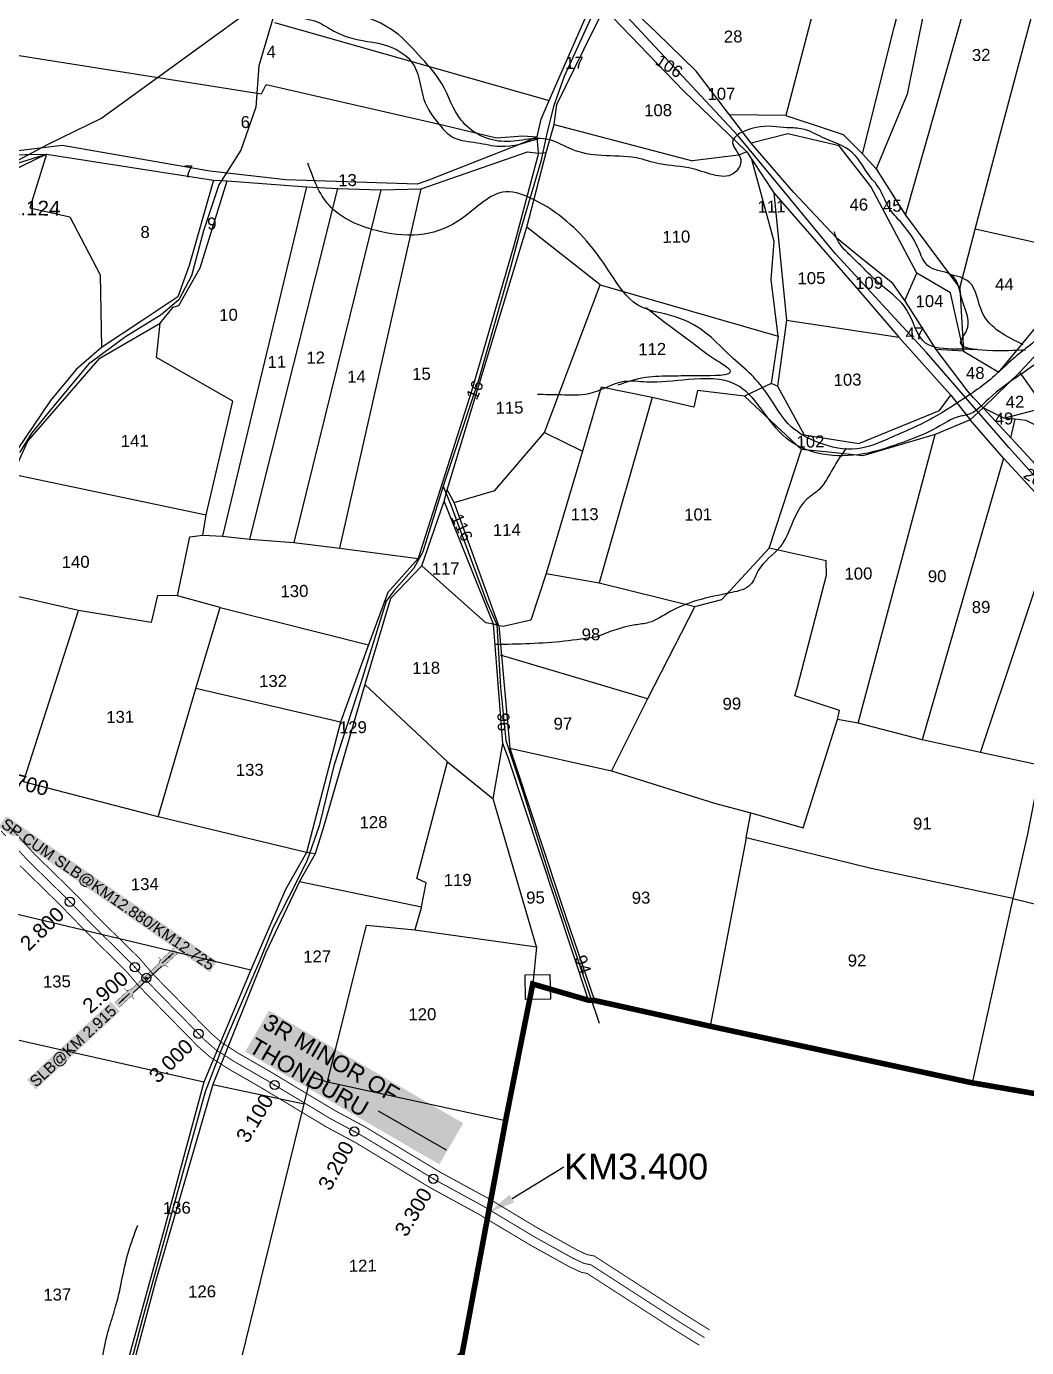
# Model space of a CAD drawing. Header units: inches. Extents: x 188249 to 207649, y 1614199 to 1620310.
# Drawn here: x 190119 to 191204, y 1617372 to 1618805 of the extents above; entities that cross this region are included whole.
import ezdxf
from ezdxf import colors
from ezdxf.entities.mleader import LeaderData, LeaderLine
from ezdxf.enums import TextEntityAlignment as Align
from ezdxf.math import Vec2, Vec3

# ---------------------------------------------------------------- set-up
doc = ezdxf.new("R2010")
doc.units = ezdxf.units.IN
doc.header["$LTSCALE"] = 15
doc.header["$MEASUREMENT"] = 0
doc.header["$PDMODE"] = 32
doc.header["$PDSIZE"] = 10
doc.linetypes.add('ACAD_ISO02W100', pattern=[15, 12, -3])
doc.linetypes.add('HIDDEN2', pattern=[0.1875, 0.125, -0.0625])
for name, color, linetype in [('BOUNDRY STONES', 240, 'Continuous'), ('CANAL1', 7, 'Continuous'), ('CHANAGE', 1, 'Continuous'), ('CS', 134, 'Continuous'), ('PAPER SIZE', 5, 'Continuous'), ('PLOTS', 7, 'Continuous'), ('PLOTS NO', 7, 'Continuous'), ('POINT', 2, 'Continuous'), ('ROADS', 1, 'Continuous'), ('STREAMS', 4, 'Continuous'), ('STRUCTURE', 5, 'Continuous'), ('VILLAGE BOUNDRY', 5, 'Continuous'), ('VILLAGE STONES', 240, 'Continuous')]:
    doc.layers.add(name, color=color, linetype=linetype)
doc.styles.get("Standard").update_dxf_attribs({"font": 'arial.ttf'})
doc.dimstyles.get("Standard").update_dxf_attribs({"dimtxt": 0.18, "dimasz": 0.18, "dimexe": 0.18, "dimexo": 0.0625, "dimgap": 0.09, "dimtad": 0, "dimtih": 1, "dimtoh": 1, "dimdec": 4, "dimzin": 0, "dimdsep": 46, "dimtxsty": 'Standard', "dimcen": 0.09, "dimadec": 0, "dimazin": 0, "dimtfac": 1, "dimtdec": 4, "dimtofl": 0, "dimtmove": 0, "dimatfit": 3, "dimfxl": 1, "dimtolj": 1, "dimtzin": 0, "dimarcsym": 0})

# ---------------------------------------------------------------- blocks, each defined once
blk = doc.blocks.new('SLB')
at = {"layer": 'STRUCTURE'}
h = blk.add_hatch(dxfattribs=at)
h.set_pattern_fill('DOTS', color=6, scale=20, angle=320.3722, style=0)
h.set_pattern_definition([(320.372247934, (-159.4327, -72.9564), (1.2786241598, 0.5641323054), [0, -1.25])])
h.paths.add_polyline_path([(769699.5, 1706871.1), (769699.5, 1706861.1), (769729.1, 1706861.1), (769732.1, 1706863.1), (769792.1, 1706863.1), (769795.1, 1706861.1), (769824.7, 1706861.1), (769824.7, 1706871.1), (769795.1, 1706871.1), (769792.1, 1706869.1), (769732.1, 1706869.1), (769729.1, 1706871.1)])
at = {"layer": 'STRUCTURE', "color": 6, "linetype": 'ACAD_ISO02W100', "ltscale": 0.5, "const_width": 0.5}
for points in [[(769699.5, 1706871.1), (769729.1, 1706871.1)], [(769795.1, 1706871.1), (769824.7, 1706871.1)], [(769699.5, 1706861.1), (769729.1, 1706861.1)], [(769795.1, 1706861.1), (769824.7, 1706861.1)]]:
    blk.add_lwpolyline(points, dxfattribs=at)
at = {"layer": 'STRUCTURE', "color": 6, "const_width": 0.628}
for points in [[(769726.1, 1706877.1), (769726.1, 1706873.1), (769732.1, 1706869.1), (769792.1, 1706869.1), (769798.1, 1706873.1), (769798.1, 1706877.1)], [(769726.1, 1706855.1), (769726.1, 1706859.1), (769732.1, 1706863.1), (769792.1, 1706863.1), (769798.1, 1706859.1), (769798.1, 1706855.1)]]:
    blk.add_lwpolyline(points, dxfattribs=at)
at = {"layer": 'STRUCTURE', "color": 6}
blk.add_lwpolyline([(769732.1, 1706863.1), (769792.1, 1706863.1)], dxfattribs=at)
blk.add_lwpolyline([(769732.1, 1706863.1), (769792.1, 1706863.1)], dxfattribs=at)
at = {"layer": 'STRUCTURE', "color": 0}
blk.add_circle((769762.1, 1706866.1), 1.24, dxfattribs=at)
for points in [[(769703.8, 1706866), (769726.7, 1706866)], [(769818.6, 1706865.8), (769795.7, 1706865.8)]]:
    blk.add_leader(points, dimstyle='Standard', override={"dimasz": 10, "dimgap": 0.09, "dimtad": 0}, dxfattribs=at)

msp = doc.modelspace()

# ---------------------------------------------------------------- linework, layer by layer
at = {"layer": 'BOUNDRY STONES'}
msp.add_lwpolyline([(190659.9, 1617776.2), (190686.9, 1617776.6), (190687.3, 1617750.1), (190660.3, 1617749.7)], close=True, dxfattribs=at)
at = {"layer": 'CANAL1', "color": 200, "const_width": 1}
for points in [[(190098.8, 1617939.3), (190126.5, 1617908.5), (190169.5, 1617866.5), (190198, 1617837.1), (190242.4, 1617793.4), (190254.8, 1617778.7), (190262.8, 1617770.4), (190319.4, 1617712.8), (190330.4, 1617703.2), (190349.3, 1617691), (190369.4, 1617679.5), (190384.1, 1617671), (190453.9, 1617629), (190486.6, 1617611.4), (190567.7, 1617562.4), (190619.5, 1617534.2), (190675.1, 1617500.9), (190716.7, 1617477.8), (190727, 1617473), (190734.9, 1617471.5), (190830.1, 1617410), (190860.1, 1617391.3)], [(190112.1, 1617894.6), (190155.3, 1617852.4), (190183.8, 1617823), (190227.7, 1617779.8), (190239.9, 1617765.3), (190248.5, 1617756.4), (190305.6, 1617698.2), (190318.3, 1617687.2), (190338.9, 1617673.9), (190359.4, 1617662.2), (190373.9, 1617653.8), (190444, 1617611.6), (190476.7, 1617594), (190557.7, 1617545.1), (190609.6, 1617516.8), (190665.1, 1617483.6), (190707.6, 1617460), (190720.8, 1617453.8), (190727.3, 1617452.5), (190819.3, 1617393.1), (190848.9, 1617374.7)]]:
    msp.add_lwpolyline(points, dxfattribs=at)
at = {"layer": 'CANAL1', "color": 1, "linetype": 'HIDDEN2', "ltscale": 4, "const_width": 1}
msp.add_lwpolyline([(190091.6, 1617932.3), (190119.3, 1617901.6), (190162.4, 1617859.4), (190190.9, 1617830.1), (190235, 1617786.6), (190247.3, 1617772), (190255.7, 1617763.4), (190312.5, 1617705.5), (190324.3, 1617695.2), (190344.1, 1617682.5), (190364.4, 1617670.8), (190379, 1617662.4), (190449, 1617620.3), (190481.6, 1617602.7), (190562.7, 1617553.8), (190614.6, 1617525.5), (190670.1, 1617492.2), (190712.1, 1617468.9), (190723.9, 1617463.4), (190731.1, 1617462), (190824.7, 1617401.6), (190854.5, 1617383)], dxfattribs=at)
at = {"layer": 'CS', "color": 3}
for p in [(190166.1, 1617855.6), (190236.6, 1617784.7), (190305.7, 1617712.5), (190388.2, 1617656.9), (190474.6, 1617606.5), (190560.4, 1617555.2)]:
    msp.add_point(p, dxfattribs=at)
at = {"layer": 'PLOTS'}
for points in [[(191025.8, 1618666.5), (191060.8, 1618805.1), (191127.4, 1619062.3)], [(191151.5, 1619052.8), (191109.7, 1618892.7), (191093.2, 1618824.6), (191074.5, 1618731.2), (191040.6, 1618650.4)], [(191072.4, 1618600.1), (191137.5, 1618828.8), (191190.3, 1619037.1)], [(190942.9, 1618708.1), (190987.5, 1618693.5), (191004.8, 1618687.7), (191025.8, 1618666.5), (191040.6, 1618650.4), (191072.4, 1618600.1), (191131.6, 1618520.8), (191135.5, 1618452.8), (191173.7, 1618430), (191198.5, 1618459.6), (191275.8, 1618553.4), (191265, 1618558.8), (191148.1, 1618585.1), (191174.4, 1618685.2), (191261.2, 1619010.7)], [(190999, 1618951.5), (190973.5, 1618825.6), (190942.9, 1618708.1), (190882.1, 1618709)], [(190388.2, 1618808.9), (190686, 1618724.3), (190737.9, 1618842.7), (190742.9, 1618918.8), (190742.8, 1618936.7)], [(191196.7, 1618430), (191156.9, 1618391.3), (191146.2, 1618402), (191139.7, 1618409.7), (191106, 1618454.6), (191071.9, 1618507.6), (191058.8, 1618525.9), (191018.6, 1618558.2), (190998.5, 1618574.7), (190951, 1618625), (190905.2, 1618678.3), (190845.6, 1618756.4), (190802.4, 1618798.2), (190753.1, 1618845.2)], [(190071, 1618665.3), (190140.7, 1618666.1), (190321.8, 1618638.1), (190336.9, 1618637.4), (190422.9, 1618630.9), (190456.8, 1618628.9), (190503.3, 1618627.6), (190547.1, 1618628.8), (190662.6, 1618668.9), (190674.6, 1618667.5), (190682.7, 1618668.1), (190691.5, 1618698.4), (190694.4, 1618720.3), (190723.8, 1618779.9), (190745.6, 1618824.2)], [(190745.6, 1618824.2), (190831.8, 1618734.8), (190900.4, 1618668.8), (190905.9, 1618660.6), (190929.8, 1618624.2), (191022, 1618518.3), (191065.4, 1618467.7), (191121.7, 1618405), (191142.7, 1618378.3), (191156.9, 1618391.3), (191213.6, 1618329.8), (191249.9, 1618299.1), (191261.3, 1618323.9), (191230.4, 1618364.1), (191203.4, 1618377.5), (191191, 1618378.9), (191179.1, 1618380.1), (191156.9, 1618391.3)], [(190090.2, 1618776.6), (190373.8, 1618731.8), (190379.1, 1618741.7), (190573.3, 1618697.2), (190628.9, 1618684), (190657.3, 1618686.1), (190672.9, 1618685.2), (190677.4, 1618704.3), (190686, 1618724.3)], [(190691.5, 1618698.4), (190841.6, 1618659.2)], [(190674.6, 1618667.5), (190672.9, 1618685.2), (190654.4, 1618677.3), (190556.3, 1618638.4), (190542.9, 1618633.7), (190400.4, 1618638.3), (190317.9, 1618648), (190157.6, 1618675.7), (190071, 1618665.3)], [(191071.9, 1618507.6), (191085, 1618537.3), (191035, 1618631.1), (191000.6, 1618675.3), (190944.9, 1618688.3), (190905.2, 1618678.3)], [(190140.7, 1618666.1), (190102.6, 1618647.8), (189998, 1618605), (189953.4, 1618585.9), (189918, 1618549.1), (189836.8, 1618502.3), (189725.8, 1618449.7), (189656.4, 1618400.7), (189591.2, 1618340.5), (189571.7, 1618321.2), (189429, 1618234.5), (189292.9, 1618153.3), (189122.8, 1618065.2), (189111.3, 1618061.1), (189041.5, 1618011.2)], [(190060.4, 1618636.9), (190078.6, 1618648.2), (190088.6, 1618655.7), (190105.8, 1618655.3), (190140.7, 1618666.1)], [(190140.7, 1618666.1), (190122.6, 1618608.1), (190166.2, 1618598.5), (190198.8, 1618535.4), (190200.3, 1618456.8)], [(190674.6, 1618667.5), (190648.2, 1618568.2), (190602.1, 1618410.4), (190543.8, 1618227.9), (190510.9, 1618191.1), (190490, 1618134.3), (190459.8, 1618050.3), (190422.9, 1617909.2), (190399.9, 1617868.8), (190362.3, 1617781.8), (190311.5, 1617659.8), (190268.5, 1617500.4), (190205.9, 1617274.1)], [(190672.4, 1617806.9), (190625.2, 1617967.3), (190635.9, 1618027.2), (190625.7, 1618156.5), (190572.1, 1618290.1), (190575.4, 1618302.2), (190661.7, 1618587.1), (190682.7, 1618668.1)], [(190900.4, 1618668.8), (190891.3, 1618665.2), (190841.6, 1618659.2)], [(190741.4, 1618524.5), (190934.5, 1618468.9), (190926.8, 1618530.5), (190930.1, 1618571.4), (190905.9, 1618660.6)], [(190321.8, 1618638.1), (190295.5, 1618545.7), (190283.1, 1618511.7), (190244.2, 1618485.7), (190200.3, 1618456.8), (190173.1, 1618432.6), (190145.1, 1618399.2), (190109.7, 1618346.8), (190069.3, 1618268.1), (190048.1, 1618226), (189993.2, 1618035.5), (189945.7, 1617903.9), (189927.4, 1617852.7), (189881.5, 1617739.3), (189856.8, 1617691.5), (189806.4, 1617618.3), (189771.2, 1617567.2), (189676.6, 1617465.3), (189610.6, 1617335.5)], [(190548, 1618220), (190513.8, 1618184.5), (190486.2, 1618091.3), (190440.9, 1617935.3), (190432.2, 1617907.4), (190422.9, 1617909.2), (190261.9, 1617947.7), (190115.8, 1617985.5), (190175.5, 1618171.5), (190050.4, 1618199.9), (190059, 1618231.8), (190104.2, 1618319.3), (190120.5, 1618354.9), (190198.6, 1618445.2), (190264.2, 1618483.1), (190278.1, 1618500.4), (190284.3, 1618502.3), (190307.5, 1618543), (190336.9, 1618637.4)], [(190422.9, 1618630.9), (190331.7, 1618252)], [(190361.3, 1618248.9), (190456.8, 1618628.9)], [(190503.3, 1618627.6), (190409.1, 1618245)], [(190459.1, 1618239.1), (190547.1, 1618628.8)], [(190929.8, 1618624.2), (190943.6, 1618486.2), (190933.8, 1618414.7), (190927, 1618417.5), (190898, 1618403.8)], [(190681.1, 1618364.3), (190741.4, 1618524.5), (190661.7, 1618587.1)], [(191131.6, 1618520.8), (191148.1, 1618585.1)], [(191135.5, 1618452.8), (191121.2, 1618516), (191085, 1618537.3)], [(191275.4, 1618318.3), (191196.7, 1618430), (191301, 1618542)], [(190282.7, 1618187.4), (190296.1, 1618251.2), (190310.4, 1618253.2), (190314, 1618275.3), (190342.7, 1618398.4), (190260, 1618445.9), (190264.2, 1618483.1)], [(190943.6, 1618486.2), (191065.4, 1618467.7)], [(190934.5, 1618468.9), (190927, 1618417.5)], [(191135.5, 1618452.8), (191106, 1618454.6)], [(191238.8, 1618271.6), (191179, 1618336.7), (191142.7, 1618378.3), (191104.6, 1618362.3), (191026.1, 1618339.3), (190992.8, 1618342.6), (190959.9, 1618346), (190898, 1618403.8), (190846.8, 1618409.9), (190842.9, 1618392), (190797.8, 1618402.5), (190742.3, 1618413.6), (190722.2, 1618344.1), (190682.6, 1618211.6), (190666, 1618160.8), (190636, 1618154), (190631.4, 1618154.9), (190582.8, 1618288.5), (190575.4, 1618302.2)], [(190933.8, 1618414.7), (190962.5, 1618361.9), (191021.9, 1618352.6), (191109.3, 1618388.2), (191121.7, 1618405)], [(190797.8, 1618402.5), (190740.2, 1618201.6)], [(191179.1, 1618380.1), (191223.6, 1618391.5)], [(191191, 1618378.9), (191186.4, 1618358.7)], [(190582.8, 1618288.5), (190627.2, 1618301.7), (190681.1, 1618364.3), (190722.2, 1618344.1)], [(191021.1, 1618049.2), (191104.6, 1618362.3)], [(190643.3, 1618022.1), (190753.8, 1617997.6), (190865.3, 1617962.4), (190904.9, 1617951.9), (190961.7, 1617935.8), (190998.9, 1618053.3), (191001.1, 1618063), (190952.4, 1618078.9), (190955.4, 1618088.5), (190986.8, 1618209.8), (190986.6, 1618225.2), (190924.6, 1618239.1), (190959.9, 1618346)], [(191179, 1618336.7), (191090.8, 1618031.2)], [(190104.2, 1618319.3), (190314, 1618275.3)], [(191154, 1618017.4), (191238.8, 1618271.6), (191249.9, 1618299.1)], [(190631.4, 1618154.9), (190625.7, 1618156.5), (190617.2, 1618158.1), (190548, 1618220), (190572.1, 1618290.1)], [(190310.4, 1618253.2), (190331.7, 1618252), (190361.3, 1618248.9), (190409.1, 1618245), (190459.1, 1618239.1), (190543.8, 1618227.9)], [(190682.6, 1618211.6), (190740.2, 1618201.6), (190843.9, 1618175.8), (190873.5, 1618183.4), (190924.6, 1618239.1)], [(190261.9, 1617947.7), (190302.9, 1618086.7), (190329.2, 1618174.7), (190282.7, 1618187.4), (190261, 1618187.8), (190254.2, 1618158.5), (190175.5, 1618171.5)], [(190329.2, 1618174.7), (190490, 1618134.3)], [(190843.9, 1618175.8), (190792.6, 1618075.6), (190753.8, 1617997.6)], [(190631.4, 1618154.9), (190643.3, 1618022.1), (190703.9, 1617840.3), (190735.1, 1617748.6)], [(190792.6, 1618075.6), (190633.1, 1618123.1)], [(190547.5, 1617850.2), (190552.7, 1617876.3), (190542.6, 1617881), (190575.9, 1618007.2), (190486.2, 1618091.3)], [(190459.8, 1618050.3), (190302.9, 1618086.7)], [(191219.5, 1618003.5), (191154, 1618017.4), (191090.8, 1618031.2), (191021.1, 1618049.2), (190998.9, 1618053.3)], [(190728.8, 1617748.8), (190642, 1618011), (190635.9, 1618027.2)], [(190575.9, 1618007.2), (190625.2, 1617967.3)], [(191550.2, 1617905.5), (191391.6, 1617953.2), (191395.6, 1617986.2), (191328.7, 1618003.9), (191244.6, 1618016.5), (191219.5, 1618003.5), (191205, 1617929), (191189, 1617859), (191144.7, 1617659.3)], [(191189, 1617859), (191035.4, 1617891.6), (190899.8, 1617925.1), (190904.9, 1617951.9)], [(190899.8, 1617925.1), (190860.5, 1617720.7)], [(190432.2, 1617907.4), (190415.3, 1617877.7), (190378.5, 1617800.6), (190321, 1617657.3), (190259, 1617443.9), (190208.7, 1617256.7), (190182.2, 1617141.6)], [(190415.3, 1617877.7), (190547.5, 1617850.2), (190540.2, 1617825.2)], [(190075.5, 1617850.2), (190362.3, 1617781.8)], [(191189, 1617859), (191324.8, 1617826), (191488.3, 1617786)], [(190445.5, 1617660.3), (190487.8, 1617830.2), (190540.2, 1617825.2), (190672.4, 1617806.9), (190668.2, 1617766.4)], [(190311.5, 1617659.8), (190059.3, 1617716.9)], [(190407.4, 1617324.2), (190346.4, 1617336.5), (190420.4, 1617636.5), (190427.4, 1617665.7), (190445.5, 1617660.3), (190638.8, 1617618.4)], [(190321, 1617657.3), (190420.4, 1617636.5)]]:
    msp.add_lwpolyline(points, dxfattribs=at)
at = {"layer": 'POINT'}
msp.add_point((190249, 1617773, 27), dxfattribs=at)
at = {"layer": 'ROADS'}
for points in [[(191801.3, 1617578.9), (191593.3, 1617868.1), (191420.3, 1618082.4), (191324.8, 1618192), (191185, 1618347.9), (191095.2, 1618451.1), (190996.8, 1618558.2), (190891, 1618686), (190770.5, 1618815.1), (190746.2, 1618846.5), (190746.8, 1618943.3)], [(190746.2, 1618846.5), (190702.4, 1618750.5), (190690.6, 1618717.8), (190683.6, 1618688.7), (190677.1, 1618658.3), (190653.1, 1618577.7), (190644, 1618543.4), (190609.3, 1618421.3), (190571.1, 1618306.1), (190579.7, 1618284.9), (190618.4, 1618180.6), (190629.3, 1618156), (190633.2, 1618088.3), (190639, 1618030.3), (190657.2, 1617976.3), (190685.2, 1617887.1), (190740.2, 1617724.1)], [(190389, 1618823.3), (190371, 1618762), (190367.9, 1618717.4), (190351.6, 1618670.7), (190327.7, 1618633), (190311, 1618583.1), (190297.9, 1618534.4), (190284.2, 1618508.2), (190265.3, 1618492), (190226.6, 1618468.1), (190186.3, 1618438.4), (190143.5, 1618387.1), (190124.7, 1618364.1), (190111.5, 1618342.6)], [(190350.7, 1618814), (190261.2, 1618749.1), (190200.8, 1618705.3), (190141.5, 1618676.4), (190082, 1618644.9), (190068.9, 1618638.1), (189947, 1618586.4), (189928.9, 1618565.3), (189914.7, 1618549.8), (189821.1, 1618506.4), (189745.5, 1618465.9), (189682.1, 1618424.4), (189642.4, 1618394.8), (189563.9, 1618319.7), (189494.3, 1618277.6), (189423.6, 1618234.3), (189343.4, 1618186.9), (189280.7, 1618148.6), (189194.9, 1618105.6), (189110.6, 1618064.8), (189038.4, 1618011)], [(190571.1, 1618306.1), (190549.1, 1618234.9), (190539.3, 1618217.5), (190517.6, 1618192.7), (190509.3, 1618181.6), (190481.7, 1618093.1), (190452.6, 1618002.9), (190436.5, 1617937.9), (190423.1, 1617899.8), (190403.6, 1617860.9), (190386.1, 1617827), (190370.8, 1617788.6), (190330.4, 1617695.6), (190312.8, 1617649.4), (190287.5, 1617558.1), (190244.4, 1617402.2), (190205.1, 1617252.1), (190180.5, 1617141.6)]]:
    msp.add_lwpolyline(points, dxfattribs=at)
at = {"layer": 'STREAMS'}
for points in [[(191202.8, 1618453.9), (191160.6, 1618453.4), (191132.3, 1618462.4), (191138.7, 1618474.6), (191134.5, 1618506.8), (191122.1, 1618535.4), (191098.9, 1618543.7), (191085.7, 1618565.5), (191067, 1618593.1), (191055.1, 1618607.5), (191042.9, 1618631), (191034.4, 1618641.6), (191015, 1618667.8), (190982.7, 1618684.5), (190961.2, 1618693.4), (190944.2, 1618695), (190910.5, 1618695.2), (190885, 1618678.5), (190893.8, 1618660), (190887.8, 1618646.6), (190842.2, 1618650.4), (190805.7, 1618655.8), (190780.6, 1618662.2), (190743, 1618664.7), (190710.8, 1618671.5), (190685.9, 1618682), (190633.9, 1618680.2), (190590.6, 1618703.2), (190569.8, 1618742.2), (190544, 1618774.3), (190519.1, 1618798.6), (190419.5, 1618834.4), (190370.2, 1618860.4), (190344.2, 1618879.3), (190327.3, 1618892.2), (190305.4, 1618904.3), (190292.4, 1618918), (190265.2, 1618937.5), (190245.3, 1618945), (190216.5, 1618949.9), (190202.4, 1618980.7), (190193.6, 1618999.6), (190168.1, 1619036.1), (190158.4, 1619059.2)], [(190137.8, 1618959), (190158.3, 1618955.2), (190196.1, 1618947.6), (190241.5, 1618935.9), (190273.4, 1618917.5), (190281.9, 1618905.5), (190297.9, 1618895.1), (190339.9, 1618860.5), (190362, 1618838.3), (190369.6, 1618825.6), (190383.4, 1618818.5), (190434.5, 1618809.6), (190452.5, 1618799.8), (190472.1, 1618792), (190517, 1618781.4), (190539.9, 1618761.6), (190550.2, 1618725.5), (190567, 1618698.2), (190582, 1618684.5), (190607.8, 1618678.7), (190632.8, 1618674.8), (190675.4, 1618683.7)], [(191755.4, 1618774.7), (191754.6, 1618757.6), (191760.9, 1618756.2), (191757.9, 1618734.1), (191756.6, 1618682.6), (191767.9, 1618650), (191787.4, 1618622.7), (191825.8, 1618604.6), (191854.1, 1618565.8), (191877.3, 1618519.6), (191888.3, 1618484.3), (191876.9, 1618476.7), (191827.5, 1618503.8), (191748.1, 1618540.9), (191692.4, 1618564.7), (191663.6, 1618567.9), (191633.6, 1618572.3), (191591.6, 1618584.6), (191561.1, 1618600.9), (191496.3, 1618605.8), (191426.2, 1618600.6), (191384.8, 1618598.8), (191313, 1618581.5), (191275.5, 1618545.8), (191255.4, 1618519.8), (191257, 1618511.2), (191240.7, 1618500.8), (191220.6, 1618472.6), (191196.2, 1618450.2), (191160, 1618418.3), (191141, 1618404.7), (191102.1, 1618380.2), (191055.8, 1618358.5), (191020, 1618346.7), (190978.2, 1618353.5), (190948.7, 1618370.7), (190923.8, 1618404.3), (190905.4, 1618427), (190883, 1618447.2), (190858.8, 1618470.1), (190821.7, 1618490.3), (190782.1, 1618502.6), (190752.5, 1618537), (190733.4, 1618564), (190669.7, 1618616.9), (190639, 1618625.4), (190590.5, 1618595.9), (190550.6, 1618579.6), (190502.7, 1618582.4), (190447.2, 1618610.8), (190424.3, 1618656.5)], [(192109.9, 1617765.1), (192139, 1617793.7), (192178.2, 1617810.7), (192207.2, 1617833.9), (192240.2, 1617854.8), (192280.9, 1617887.6), (192299.4, 1617895.7), (192298.4, 1617903), (192146.4, 1617919.2), (192060.5, 1617920.2), (192013.2, 1617939.6), (191974.4, 1617956.9), (191919.2, 1617956.7), (191882.1, 1617971.2), (191826.8, 1617983.1), (191768.3, 1617948.1), (191755.3, 1617932.5), (191760.4, 1617952.9), (191792, 1617974.9), (191854.1, 1617992.8), (191913.3, 1617968.2), (191966.1, 1617968.1), (192003, 1617969.9), (192030.9, 1617959.3), (192045.9, 1617936.3), (192107.3, 1617935.6), (192159.2, 1617930.3), (192210.8, 1617927.4), (192256.2, 1617932.9), (192283.6, 1617934.5), (192272.3, 1617990.2), (192260.8, 1618031.5), (192265.7, 1618130), (192217.4, 1618225.5), (192176.9, 1618259.9), (192125.4, 1618301.4), (192091.7, 1618325.1), (192014.5, 1618342.6), (191980.8, 1618364.4), (191956.5, 1618368.9), (191925.1, 1618329), (191898.5, 1618289.9), (191859.9, 1618248.7), (191830, 1618222.8), (191798.3, 1618198.7), (191769.7, 1618171.6), (191733.8, 1618148.6), (191645.8, 1618124.2), (191577.4, 1618114.8), (191560.4, 1618111.1), (191565.9, 1618123.3), (191602.6, 1618126.2), (191659.8, 1618151.4), (191719.6, 1618161.1), (191767.1, 1618178.9), (191800.6, 1618218.2), (191823.3, 1618241.3), (191864.9, 1618277.7), (191904.9, 1618335.2), (191931, 1618365.2), (191927.7, 1618379.9), (191891.8, 1618416.6), (191856.6, 1618455.9), (191806.7, 1618496.3), (191719.6, 1618530.5), (191680.9, 1618552.3), (191647.7, 1618562.4), (191589.1, 1618572.1), (191558.2, 1618583.3), (191484.6, 1618587), (191426.3, 1618580), (191382.6, 1618584.9), (191341.7, 1618571.4), (191309.6, 1618559.1), (191288.8, 1618536), (191271.8, 1618505.8), (191246.1, 1618477.3), (191223.9, 1618448.5), (191197.3, 1618427.2), (191162.8, 1618400.9), (191139.2, 1618383.5), (191133.8, 1618382.4), (191102.2, 1618367.5), (191066, 1618352.5), (191026.8, 1618341.2), (190943.1, 1618358.4), (190888.3, 1618416.6), (190837, 1618421.9), (190791.6, 1618419.2), (190767.4, 1618419.6), (190728.9, 1618406.4), (190699, 1618405.2), (190673.2, 1618405.5)], [(191150.4, 1618454.5), (191127.1, 1618454.9), (191094.3, 1618461.5), (191074.1, 1618497.2), (191047.5, 1618523.2), (191013, 1618556.3), (191000.3, 1618570.5), (190995.2, 1618582.2)], [(191200.3, 1618459.7), (191155.9, 1618494.5), (191141.6, 1618527.5), (191120.4, 1618535.8)], [(190760.7, 1618416.1), (190790.5, 1618424.4), (190818.8, 1618425.9), (190849.6, 1618426.4), (190882.8, 1618430.6), (190864.7, 1618444.4), (190842.1, 1618460.8), (190809, 1618485.6), (190790.9, 1618499.8)], [(191008.3, 1618347.6), (190993.7, 1618325.2), (190978.8, 1618302.7), (190965.2, 1618291.8), (190936.5, 1618240.4), (190912.8, 1618214.7), (190904.6, 1618199.6), (190884, 1618190.9), (190846.2, 1618182.2), (190817.3, 1618170.2), (190793.8, 1618158.3), (190779.2, 1618155.8), (190738.4, 1618143.3)], [(190627.4, 1618134.8), (190702.4, 1618138.4), (190738.4, 1618143.3)], [(190607.7, 1616774.6), (190578.3, 1616803.6), (190518.5, 1616853.9), (190478.7, 1616890.9), (190399.2, 1616934.8), (190292, 1616981.1), (190241.3, 1617003.1), (190225.9, 1617042), (190206.7, 1617067.6), (190185, 1617115), (190122.7, 1617161.4), (190102.4, 1617189.5), (190032.5, 1617203.1), (189975.9, 1617216.3), (189900.5, 1617245.2), (189859.9, 1617269.4), (189818.9, 1617289.1), (189808.8, 1617287.3), (189775.4, 1617270.2), (189750.1, 1617264.4), (189719.7, 1617260.5), (189709.6, 1617326.2), (189686.7, 1617389.5), (189675.9, 1617418.5), (189664.1, 1617441.6), (189662.2, 1617472.2), (189660.4, 1617487.8), (189611, 1617525.2), (189571.1, 1617562.9), (189562, 1617588.2), (189543.7, 1617610.9), (189533.3, 1617716), (189537, 1617771.2), (189495.5, 1617807.8), (189474.9, 1617823.7), (189498.3, 1617890.2), (189502.9, 1617948.5), (189506.8, 1617990.4), (189526.1, 1618000.9), (189540.5, 1618024.6), (189556, 1618044.2)], [(190121.8, 1617159.9), (190141.6, 1617178.1), (190151.6, 1617204.1), (190167.5, 1617227.1), (190175, 1617249.2), (190185.5, 1617267.7), (190189.2, 1617290.8), (190196.7, 1617334.2), (190208.3, 1617392.3), (190215.4, 1617415.1), (190229.7, 1617476), (190239.7, 1617504.9)]]:
    msp.add_spline(points, degree=3, dxfattribs=at)
at = {"layer": 'VILLAGE BOUNDRY', "const_width": 6}
msp.add_lwpolyline([(191286.5, 1617635), (191144.7, 1617659.3), (190860.5, 1617720.7), (190735.1, 1617748.6), (190728.8, 1617748.8), (190668.2, 1617766.4), (190638.8, 1617618.4), (190591.6, 1617365.4), (190518.8, 1617300.5), (190489.3, 1617172.6), (190479, 1617147.5), (190448, 1617054.3), (190439.3, 1617038.1), (190417.9, 1616955.2), (190533.8, 1616892.4), (190620.5, 1616851.3), (190584.4, 1616717.5), (190553.3, 1616613.3)], dxfattribs=at)

# ---------------------------------------------------------------- block references
at = {"layer": 'STRUCTURE', "color": 0, "xscale": 0.7, "yscale": 0.7, "zscale": 0.7, "rotation": 42.85387916087834}
msp.add_blockref('SLB', (607860, 375394.4, 27), dxfattribs=at)

# ---------------------------------------------------------------- texts
at = {"layer": 'CHANAGE', "color": 3}
msp.add_text('12.235/12.124', height=16, rotation=359.4502, dxfattribs=at).set_placement((190155.9, 1618607.6), align=Align.MIDDLE_RIGHT)
at = {"layer": 'CHANAGE'}
for s, rotation, p in [('12.700', 346.2084, (190142.6, 1617977.9)), ('2.800', 44.1752, (190156, 1617845.9)), ('2.900', 40.1415, (190225.9, 1617775.7)), ('3.000', 44.4666, (190295.7, 1617702.7)), ('3.100', 58.9322, (190381, 1617644.9)), ('3.200', 61.741, (190468, 1617594.2)), ('3.300', 58.8756, (190553.1, 1617543.2))]:
    msp.add_text(s, height=16, rotation=rotation, dxfattribs=at).set_placement(p, align=Align.MIDDLE_RIGHT)
at = {"layer": 'PLOTS NO'}
for s, rotation, p in [('28', 0.9469, (190885.6, 1618793.9)), ('4', 0.9469, (190384.5, 1618777.3)), ('32', 0.9469, (191154.7, 1618773.9)), ('17', 0.9469, (190713.4, 1618765.3)), ('106', 327.3596, (190816.2, 1618761.8)), ('107', 0.9469, (190872.9, 1618731.8)), ('6', 0.9469, (190356.4, 1618701.1)), ('108', 0.9469, (190804.2, 1618713.9)), ('7', 0.9469, (190294.9, 1618647.7)), ('13', 0.9469, (190467.3, 1618638.1)), ('111', 0.9469, (190927.2, 1618609.4)), ('46', 0.9469, (191021.9, 1618611.6)), ('45', 0.9469, (191058.3, 1618610.3)), ('9', 0.9469, (190320.1, 1618591.1)), ('8', 0.9469, (190247.7, 1618581.9)), ('110', 0.9469, (190823.9, 1618576.8)), ('105', 0.9469, (190970.5, 1618531.9)), ('109', 0.9469, (191033.1, 1618526.7)), ('44', 0.9469, (191179.8, 1618525.2)), ('104', 0.9469, (191098.6, 1618507)), ('10', 0.9469, (190338.2, 1618492.1)), ('47', 0.9469, (191082.8, 1618471.9)), ('12', 0.9469, (190432.7, 1618445.7)), ('112', 0.9469, (190797.8, 1618454.9)), ('11', 0.9469, (190390.6, 1618441.1)), ('15', 0.9469, (190547.5, 1618428.1)), ('48', 0.9469, (191148.2, 1618429)), ('14', 0.9469, (190477, 1618425.1)), ('16', 66.5905, (190605.4, 1618410.6)), ('103', 0.9469, (191009.7, 1618421.7)), ('115', 0.9469, (190643, 1618391.4)), ('42', 0.9469, (191191.3, 1618397.7)), ('49', 0.9469, (191179.4, 1618379.6)), ('141', 0.9469, (190236.4, 1618355.4)), ('102', 0.9469, (190969.5, 1618354.6)), ('260', 327.1739, (191215.5, 1618313.4)), ('113', 0.9469, (190724.5, 1618275.8)), ('101', 0.9469, (190847.6, 1618275.6)), ('116', 294.7112, (190591.6, 1618261.5)), ('114', 0.9469, (190640.1, 1618258.9)), ('140', 0.9469, (190172.4, 1618224.1)), ('117', 0.9469, (190573.7, 1618216.9)), ('100', 0.9469, (191021.5, 1618211.5)), ('90', 0.9469, (191106.9, 1618208.6)), ('130', 0.9469, (190409.7, 1618192.5)), ('89', 0.9469, (191154.5, 1618175.2)), ('98', 0.9469, (190731.4, 1618145.6)), ('118', 0.9469, (190552.6, 1618109.2)), ('132', 0.9469, (190386.5, 1618095)), ('99', 0.9469, (190884.2, 1618070.4)), ('131', 0.9469, (190220.7, 1618056.1)), ('129', 0.9469, (190473.1, 1618044.8)), ('96', 272.5044, (190636.6, 1618050.6)), ('97', 0.9469, (190700.9, 1618048.8)), ('133', 0.9469, (190361.2, 1617998.6)), ('128', 0.9469, (190495.5, 1617941.9)), ('91', 0.9469, (191090.8, 1617940.4)), ('134', 0.9469, (190247.4, 1617874.8)), ('119', 0.9469, (190586.8, 1617879.2)), ('95', 0.9469, (190671.2, 1617860.2)), ('93', 0.9469, (190785.7, 1617860)), ('127', 0.9469, (190434.4, 1617796.3)), ('94', 289.137, (190722.8, 1617787.6)), ('92', 0.9469, (191020, 1617792)), ('135', 0.9469, (190152, 1617769.2)), ('120', 0.9469, (190548.5, 1617733.6)), ('136', 0.9469, (190282.1, 1617523.7)), ('121', 0.9469, (190483.8, 1617461)), ('137', 0.9469, (190152.4, 1617429.6)), ('126', 0.9469, (190309.5, 1617433))]:
    msp.add_text(s, height=13, rotation=rotation, dxfattribs=at).set_placement(p, align=Align.MIDDLE_CENTER)
at = {"layer": 'STRUCTURE', "color": 5, "attachment_point": 1, "bg_fill": 1, "box_fill_scale": 1.1, "bg_fill_color": 7, "bg_fill_true_color": 16777215, "bg_fill_transparency": 0}
for s, insert, char_height, width, rotation in [('SP CUM SLB@KM12.880/KM12.725', (190097.4, 1617947), 12, 275.506, 325.435), ('SLB@KM 2.915', (190121.2, 1617662.6, 27), 12, 121.981, 42.8539), ('{\\C1;3R MINOR OF THONDURU }', (190382.8, 1617735.2), 18, 239.924, 329.8825)]:
    msp.add_mtext(s, dxfattribs=dict(at, insert=insert, char_height=char_height, width=width, rotation=rotation))

# ---------------------------------------------------------------- leaders
at = {"layer": 'PAPER SIZE'}
msp.add_leader([(190574.7, 1617586.4), (190500.9, 1617628.6)], dimstyle='Standard', override={"dimasz": 40, "dimgap": 0.09, "dimtad": 0, "dimtfill": 2, "dimtfillclr": 5}, dxfattribs=at)
at = {"layer": 'VILLAGE STONES', "color": 1}
ml = msp.add_multileader_mtext('Standard', dxfattribs=at)
ml.set_content('KM3.400', color=1)
ml.set_leader_properties()
ml.build(insert=Vec2(0, 0))
ml.multileader.update_dxf_attribs({"dogleg_length": 0.36, "arrow_head_size": 30})
ctx = ml.context
ctx.base_point, ctx.char_height, ctx.arrow_head_size, ctx.landing_gap_size, ctx.plane_origin = Vec3(190702, 1617568.2), 28, 30, 0.09, Vec3(190577.4, 1617670.5)
notes = []
notes.append((ctx, [(0, (1, 1, 0), (190702, 1617568.2), (1, 0), 1.396927018504357e-11, [(0, [(190620.1, 1617518.3)], 0, [])])]))
ctx.mtext.insert, ctx.mtext.flow_direction = Vec3(190702, 1617582.5), 5
for ctx, leaders in notes:
    for number, flags, end, landing, length, lines in leaders:
        leader = LeaderData()
        leader.index, (leader.has_last_leader_line, leader.has_dogleg_vector, leader.attachment_direction) = number, flags
        leader.last_leader_point, leader.dogleg_vector, leader.dogleg_length = Vec3(end), Vec3(landing), length
        for number, points, colour, breaks in lines:
            line = LeaderLine()
            line.index, line.vertices, line.color, line.breaks = number, Vec3.list(points), colors.encode_raw_color(colour), breaks
            leader.lines.append(line)
        ctx.leaders.append(leader)

doc.saveas('drawing.dxf')
